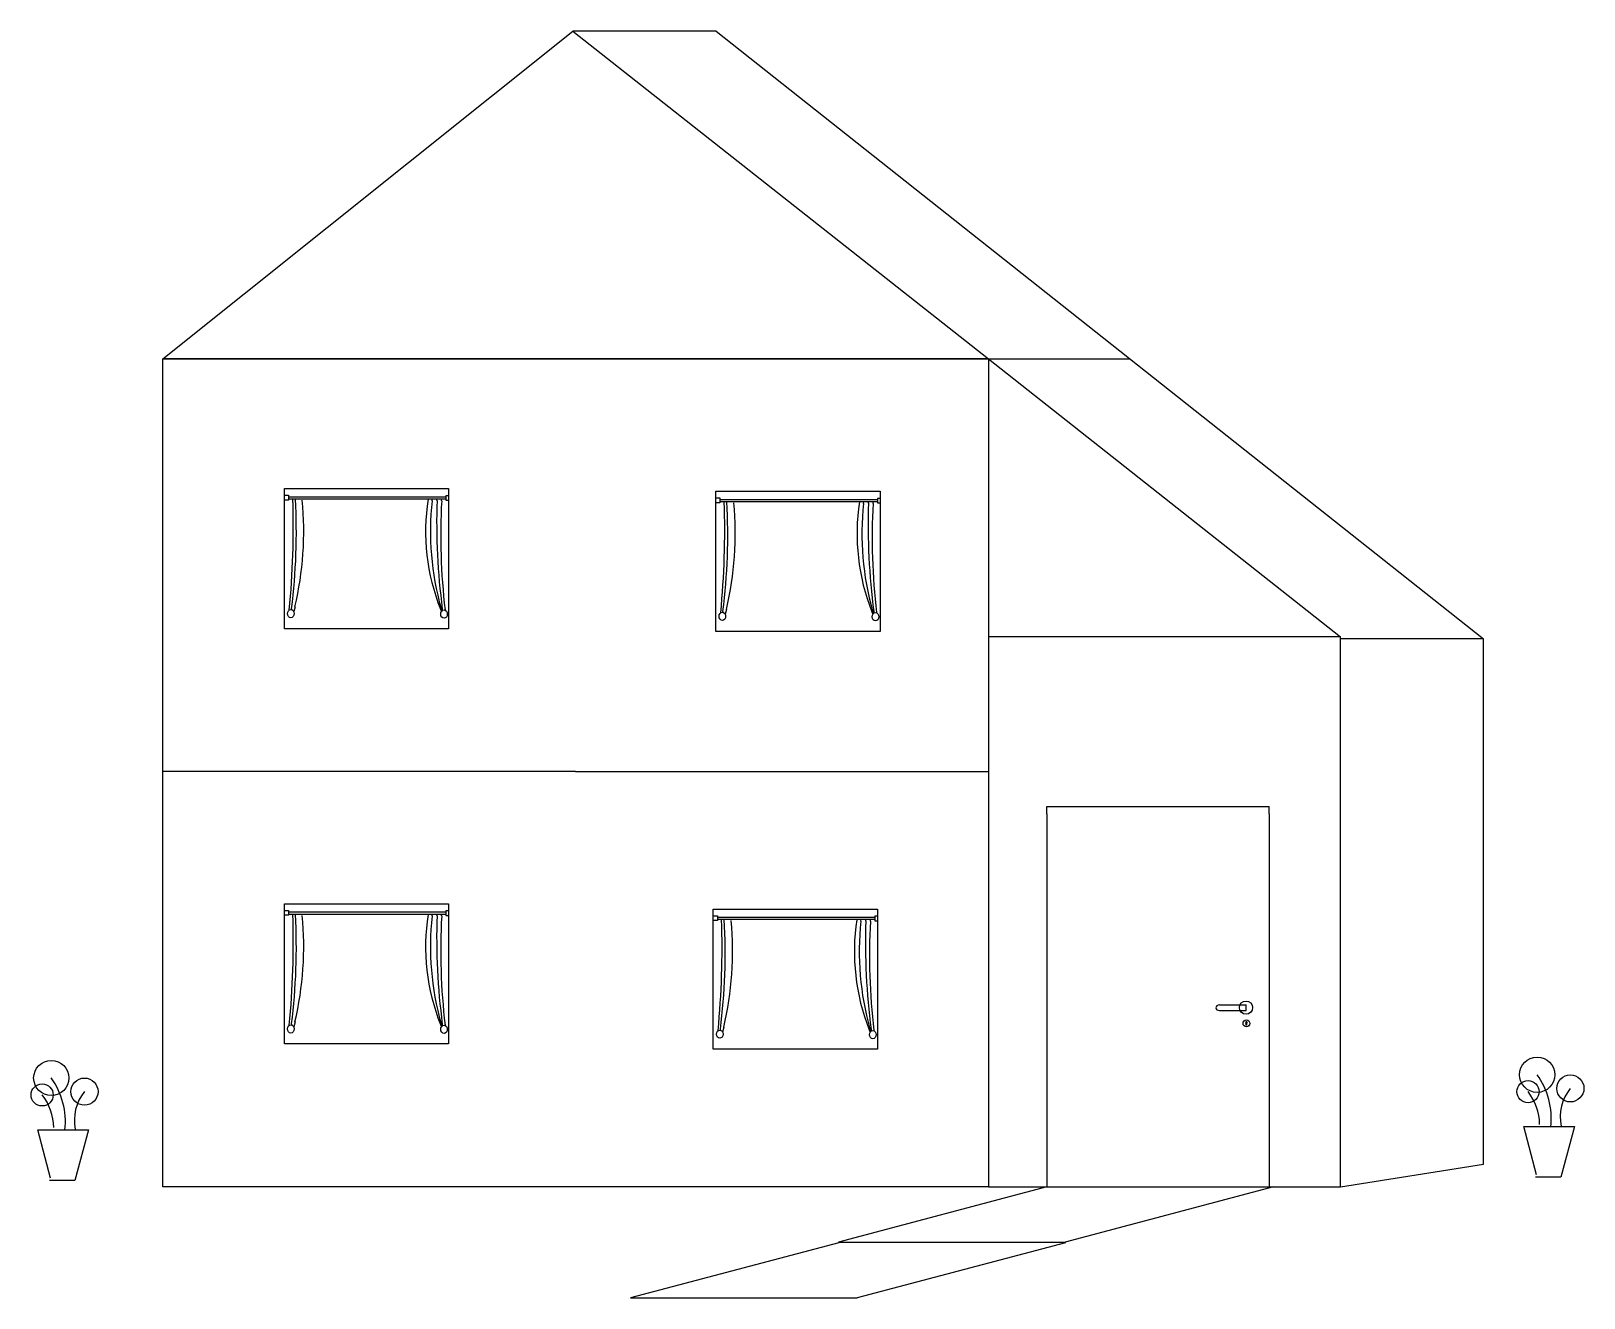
# Model space of a CAD drawing. Header units: millimetres. Extents: x 2014 to 4823, y 310 to 2600.
import ezdxf

# ---------------------------------------------------------------- set-up
doc = ezdxf.new("R2010")
doc.units = ezdxf.units.MM

msp = doc.modelspace()

# ---------------------------------------------------------------- linework, layer by layer
for p, q in [((2252.1, 2007.4), (2994.2, 2600.4)), ((2994.2, 2600.4), (3745.9, 2007.4)), ((3252.9, 2600.4), (2994.2, 2600.4)), ((3252.9, 2600.4), (4641.1, 1501.4)), ((3745.9, 2007.4), (2252.1, 2007.4)), ((3745.9, 2007.4), (4382.4, 1505.2)), ((3745.9, 2007.4), (4001.9, 2007.4)), ((2252.1, 1261.4), (2252.1, 1768.3)), ((2479.6, 1752.3), (2473.1, 1752.3)), ((2473.6, 1760.9), (2479.6, 1760.9)), ((2479.6, 1760.9), (2479.6, 1752.3)), ((2479.6, 1754.5), (2765.1, 1754.5)), ((2479.9, 1758.3), (2764.1, 1758.3)), ((2739.2, 1751.1), (2739.6, 1754.5)), ((2748.2, 1751.7), (2748.3, 1754.5)), ((2756.6, 1751.1), (2756.8, 1754.5)), ((2769.5, 1760.2), (2764.4, 1760.2)), ((2764.4, 1760.2), (2764.4, 1752)), ((2764.4, 1752), (2768.9, 1752)), ((3260, 1747.6), (3253.5, 1747.6)), ((3254, 1756.1), (3260, 1756.1)), ((3260, 1756.1), (3260, 1747.6)), ((3260, 1749.7), (3545.5, 1749.7)), ((3260.4, 1753.5), (3544.5, 1753.5)), ((3519.6, 1746.3), (3520, 1749.7)), ((3528.6, 1746.9), (3528.7, 1749.7)), ((3537, 1746.3), (3537.2, 1749.7)), ((3549.9, 1755.4), (3544.8, 1755.4)), ((3544.8, 1755.4), (3544.8, 1747.2)), ((3544.8, 1747.2), (3549.3, 1747.2)), ((2485.1, 1555.7), (2485.1, 1555.7)), ((2485.1, 1555.7), (2485.1, 1554.3)), ((2491.4, 1559.5), (2489.2, 1550.6)), ((2754.4, 1554.9), (2756.2, 1550.5)), ((2755.5, 1556.6), (2756.9, 1551.6)), ((2757.8, 1555.5), (2758.1, 1552.6)), ((3265.5, 1551), (3265.5, 1551)), ((3265.5, 1551), (3265.5, 1549.5)), ((3271.8, 1554.7), (3269.6, 1545.8)), ((3534.8, 1550.2), (3536.6, 1545.7)), ((3535.9, 1551.8), (3537.3, 1546.8)), ((3538.2, 1550.7), (3538.5, 1547.9)), ((4641.1, 1501.4), (4382.4, 1501.4)), ((4641.1, 551.2), (4641.1, 1501.4)), ((2999, 1261.4), (2252.1, 1261.4)), ((2999, 1261.4), (3745.9, 1261.4)), ((3851.2, 1184.8), (3851.2, 1198.1)), ((3851.2, 1198.1), (4253.4, 1198.1)), ((3851.2, 1184.8), (3851.2, 510.5)), ((4253.4, 1184.8), (4253.4, 1198.1)), ((4253.4, 1184.8), (4253.4, 510.5)), ((4253.4, 1184.8), (4253.4, 510.5)), ((4253.4, 1180.1), (4253.4, 510.5)), ((2479.6, 1001.5), (2473.1, 1001.5)), ((2473.6, 1010.1), (2479.6, 1010.1)), ((2479.6, 1010.1), (2479.6, 1001.5)), ((2479.6, 1003.7), (2765.1, 1003.7)), ((2479.9, 1007.5), (2764.1, 1007.5)), ((2739.2, 1000.3), (2739.6, 1003.7)), ((2748.2, 1000.9), (2748.3, 1003.7)), ((2756.6, 1000.3), (2756.8, 1003.7)), ((2769.5, 1009.4), (2764.4, 1009.4)), ((2764.4, 1009.4), (2764.4, 1001.2)), ((2764.4, 1001.2), (2768.9, 1001.2)), ((3255.3, 992), (3248.7, 992)), ((3249.2, 1000.5), (3255.3, 1000.5)), ((3255.2, 994.2), (3540.7, 994.2)), ((3255.3, 1000.5), (3255.3, 992)), ((3255.6, 998), (3539.7, 998)), ((3514.9, 990.7), (3515.2, 994.2)), ((3523.8, 991.3), (3523.9, 994.2)), ((3532.3, 990.7), (3532.4, 994.2)), ((3545.1, 999.8), (3540.1, 999.8)), ((3540.1, 999.8), (3540.1, 991.6)), ((3540.1, 991.6), (3544.5, 991.6)), ((4163.6, 839.3), (4211.6, 839.3)), ((4163.6, 829.3), (4211.7, 829.3)), ((4211.7, 829.3), (4211.7, 839.3)), ((2485.1, 804.9), (2485.1, 804.9)), ((2485.1, 804.9), (2485.1, 803.5)), ((2491.4, 808.7), (2489.2, 799.8)), ((2754.4, 804.1), (2756.2, 799.7)), ((2755.5, 805.8), (2756.9, 800.8)), ((2757.8, 804.7), (2758.1, 801.8)), ((3260.7, 795.4), (3260.7, 795.4)), ((3260.7, 795.4), (3260.7, 793.9)), ((3267, 799.1), (3264.8, 790.3)), ((3530, 794.6), (3531.8, 790.2)), ((3531.1, 796.3), (3532.6, 791.2)), ((3533.4, 795.1), (3533.8, 792.3)), ((4211.4, 806.5), (4211.4, 803.5)), ((4211.4, 803.5), (4213.3, 803.5)), ((4213.3, 803.5), (4213.3, 806.6)), ((4737, 531.9), (4714.1, 619.6)), ((4714.1, 619.6), (4805.7, 619.6)), ((4805.7, 619.6), (4780.9, 528.1)), ((2049.2, 526), (2026.3, 613.7)), ((2026.3, 613.7), (2118, 613.7)), ((2118, 613.7), (2093.2, 522.2)), ((4382.4, 510.5), (4641.1, 551.2)), ((2093.2, 522.2), (2047.3, 522.2)), ((3851.2, 510.5), (3474.4, 410.7)), ((3851.2, 510.5), (3474.4, 410.7)), ((4261.3, 510.5), (3884.6, 410.7)), ((4261.3, 510.5), (3884.6, 410.7)), ((4780.9, 528.1), (4735.1, 528.1)), ((3474.8, 409.4), (3098, 309.6)), ((3474.4, 410.7), (3884.6, 410.7)), ((3474.4, 410.7), (3884.6, 410.7)), ((3884.9, 409.4), (3508.1, 309.6)), ((3098, 309.6), (3508.1, 309.6))]:
    msp.add_line(p, q)
for points in [[(2252.1, 2007.4), (3745.9, 2007.4), (3745.9, 510.5), (2252.1, 510.5)], [(2472.3, 1773), (2769.2, 1773), (2769.2, 1519.6), (2472.3, 1519.6)], [(2472.3, 1773), (2769.2, 1773), (2769.2, 1519.6), (2472.3, 1519.6)], [(3252.7, 1768.3), (3549.6, 1768.3), (3549.6, 1514.8), (3252.7, 1514.8)], [(3252.7, 1768.3), (3549.6, 1768.3), (3549.6, 1514.8), (3252.7, 1514.8)], [(4382.4, 1505.2), (3745.9, 1505.2), (3745.9, 510.5), (4382.4, 510.5)], [(2472.3, 1022.2), (2769.2, 1022.2), (2769.2, 768.8), (2472.3, 768.8)], [(2472.3, 1022.2), (2769.2, 1022.2), (2769.2, 768.8), (2472.3, 768.8)], [(3247.9, 1012.7), (3544.8, 1012.7), (3544.8, 759.2), (3247.9, 759.2)]]:
    msp.add_lwpolyline(points, close=True)
for centre, radius in [((4211.6, 834.5), 12), ((4212.4, 806), 6.18), ((2050.5, 707.3), 31.9), ((4738.3, 713.2), 31.9), ((2110.5, 682.6), 24.6), ((4721.7, 682.6), 20), ((4798.3, 688.5), 24.6), ((2034, 676.7), 20)]:
    msp.add_circle(centre, radius)
for centre, radius, start, end in [((937.2, 1703.4), 1551.1, 354.449, 1.8676), ((1407.7, 1693.5), 1086.1, 352.7123, 3.1921), ((1912.3, 1696.1), 594.9, 346.7276, 5.4081), ((3113.3, 1696.2), 385.7, 171.3923, 201.4801), ((3259.8, 1696.7), 523.4, 174.038, 195.5278), ((3963.2, 1712.4), 1215.6, 178.1505, 187.4175), ((3888.3, 1687.8), 1133.4, 176.7968, 186.7872), ((1717.6, 1698.6), 1551.1, 354.449, 1.8676), ((2188.1, 1688.7), 1086.1, 352.7123, 3.1921), ((2692.8, 1691.3), 594.9, 346.7276, 5.4081), ((3893.7, 1691.4), 385.7, 171.3923, 201.4801), ((4040.2, 1692), 523.4, 174.038, 195.5278), ((4743.6, 1707.7), 1215.6, 178.1505, 187.4175), ((4668.7, 1683), 1133.4, 176.7968, 186.7872), ((937.2, 952.6), 1551.1, 354.449, 1.8676), ((1407.7, 942.7), 1086.1, 352.7123, 3.1921), ((1912.3, 945.3), 594.9, 346.7276, 5.4081), ((3113.3, 945.4), 385.7, 171.3923, 201.4801), ((3259.8, 945.9), 523.4, 174.038, 195.5278), ((3963.2, 961.6), 1215.6, 178.1505, 187.4175), ((3888.3, 937), 1133.4, 176.7968, 186.7872), ((1712.8, 943), 1551.1, 354.449, 1.8676), ((2183.4, 933.2), 1086.1, 352.7123, 3.1921), ((2688, 935.7), 594.9, 346.7276, 5.4081), ((3888.9, 935.8), 385.7, 171.3923, 201.4801), ((4035.4, 936.4), 523.4, 174.038, 195.5278), ((4738.8, 952.1), 1215.6, 178.1505, 187.4175), ((4663.9, 927.4), 1133.4, 176.7968, 186.7872), ((1940, 628), 136, 353.6776, 35.708), ((4627.8, 633.9), 136, 353.6776, 35.708), ((1955.4, 615.5), 99.6, 1.1983, 37.9171), ((2173.4, 631.3), 81.2, 140.8078, 191.9798), ((4643.2, 621.4), 99.6, 1.1983, 37.9171), ((4861.2, 637.2), 81.2, 140.8078, 191.9798)]:
    msp.add_arc(centre, radius, start, end)
for centre in [(2484, 1546.9), (2760.9, 1546.1), (3264.4, 1542.1), (3541.3, 1541.3), (2484, 796.1), (2760.9, 795.3), (3259.6, 786.5), (3536.6, 785.7)]:
    msp.add_ellipse(centre, major_axis=(0, 7.47), ratio=0.7974)
for centre, major_axis, ratio, start_param, end_param in [((4163.6, 834.3), (-6.77, 0), 0.740487, -1.570796, 1.570796), ((4212.3, 807.5), (1.38, 0), 0.924815, 5.450905, 10.287225)]:
    msp.add_ellipse(centre, major_axis=major_axis, ratio=ratio, start_param=start_param, end_param=end_param)

doc.saveas('drawing.dxf')
